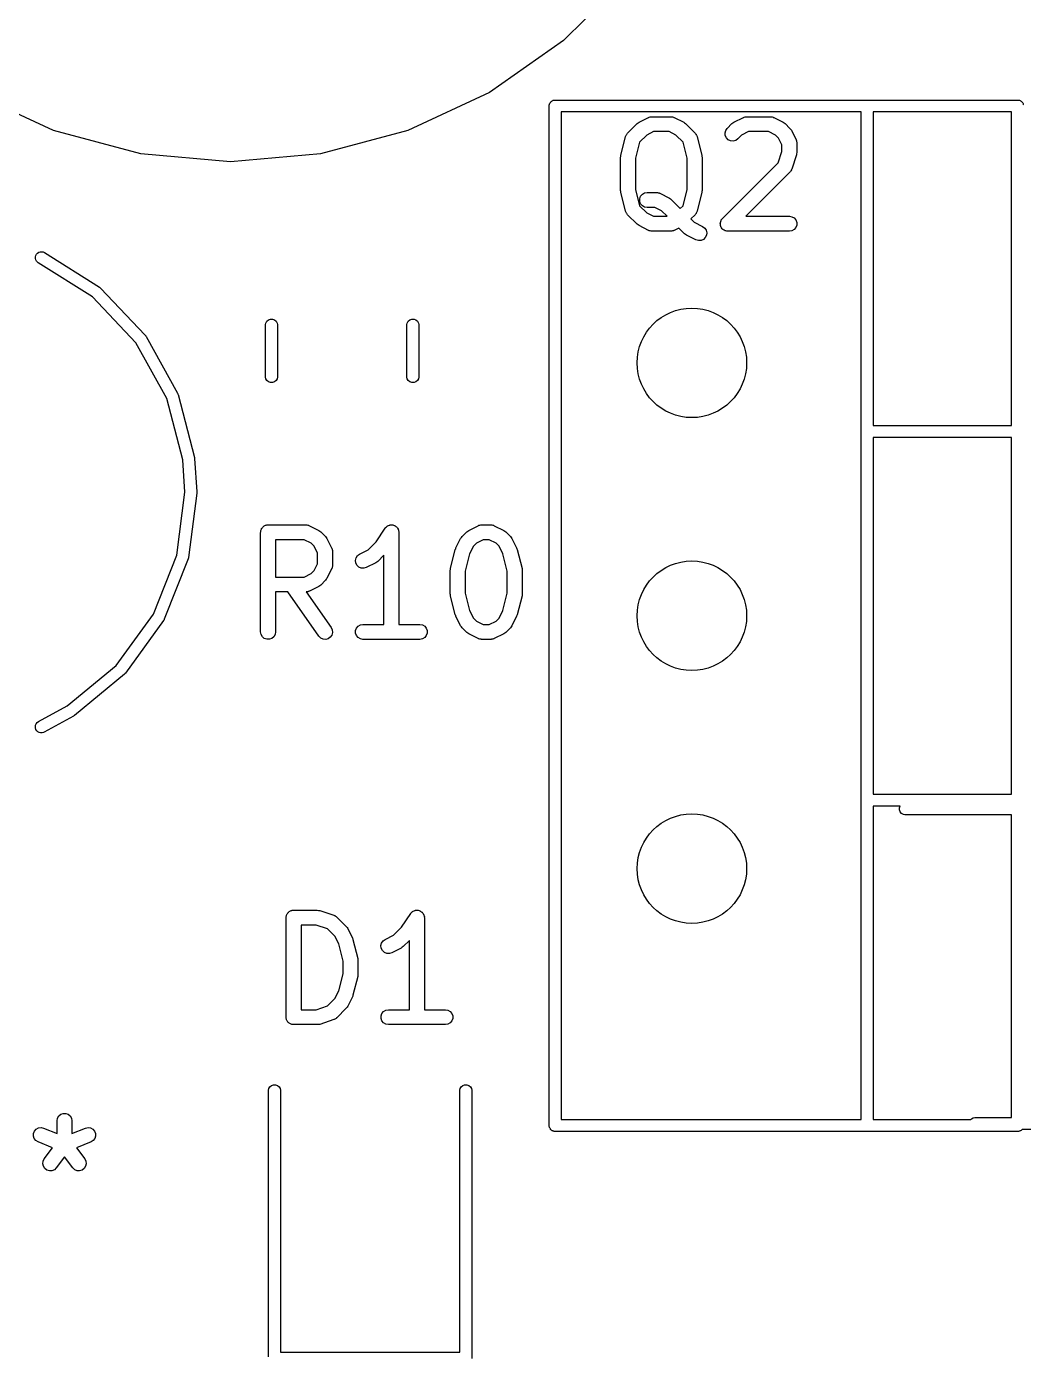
# Model space of a CAD drawing. Extents: x 202.7 to 262.5, y -125.5 to -33.7.
# Drawn here: x 211.55 to 221.56, y -104.05 to -90.71 of the extents above; entities that cross this region are included whole.
import ezdxf

# ---------------------------------------------------------------- set-up
doc = ezdxf.new("R2010")
doc.units = 0
doc.header["$MEASUREMENT"] = 0
doc.layers.add('BLACK', color=7, linetype='CONTINUOUS')

msp = doc.modelspace()

# ---------------------------------------------------------------- linework, layer by layer
at = {"layer": 'BLACK', "linetype": 'CONTINUOUS'}
for p, q in [((217.583, -90.2125), (216.942, -90.8534)), ((216.942, -90.8534), (216.2, -91.3733)), ((211.821, -91.7564), (211, -91.3733)), ((216.2, -91.3733), (215.379, -91.7564)), ((216.801, -91.4944), (216.802, -91.4892)), ((216.802, -91.4892), (216.804, -91.4845)), ((216.804, -91.4845), (216.806, -91.4795)), ((216.806, -91.4795), (216.81, -91.4755)), ((216.81, -91.4755), (216.812, -91.4708)), ((216.812, -91.4708), (216.816, -91.4674)), ((216.816, -91.4674), (216.82, -91.4633)), ((216.82, -91.4633), (216.824, -91.4607)), ((216.824, -91.4607), (216.829, -91.4572)), ((216.829, -91.4572), (216.834, -91.4554)), ((216.834, -91.4554), (216.838, -91.4527)), ((216.838, -91.4527), (216.843, -91.4518)), ((216.843, -91.4518), (216.848, -91.45)), ((216.848, -91.45), (216.854, -91.45)), ((216.854, -91.45), (216.854, -91.45)), ((216.854, -91.45), (221.505, -91.45)), ((221.505, -91.45), (221.511, -91.45)), ((221.505, -91.45), (221.505, -91.45)), ((221.511, -91.45), (221.516, -91.4518)), ((221.516, -91.4518), (221.521, -91.4527)), ((221.521, -91.4527), (221.525, -91.4554)), ((221.525, -91.4554), (221.53, -91.4572)), ((221.53, -91.4572), (221.535, -91.4607)), ((221.535, -91.4607), (221.539, -91.4633)), ((221.539, -91.4633), (221.543, -91.4674)), ((221.543, -91.4674), (221.547, -91.4708)), ((221.547, -91.4708), (221.549, -91.4755)), ((221.549, -91.4755), (221.553, -91.4795)), ((221.553, -91.4795), (221.555, -91.4845)), ((221.555, -91.4845), (221.557, -91.4892)), ((221.557, -91.4892), (221.558, -91.4944)), ((216.799, -91.4994), (216.801, -91.4944)), ((216.799, -91.5047), (216.799, -91.4994)), ((216.799, -91.5048), (216.799, -91.5047)), ((216.799, -101.739), (216.799, -91.5048)), ((216.919, -91.57), (216.919, -101.69)), ((219.93, -91.57), (216.919, -91.57)), ((217.7, -91.6729), (217.795, -91.6253)), ((217.795, -91.6253), (217.799, -91.6241)), ((217.799, -91.6241), (217.803, -91.6219)), ((217.803, -91.6219), (217.812, -91.6204)), ((217.812, -91.6204), (217.82, -91.6179)), ((217.82, -91.6179), (217.824, -91.6181)), ((217.824, -91.6181), (217.829, -91.6174)), ((217.829, -91.6174), (218.019, -91.6174)), ((218.019, -91.6174), (218.023, -91.6181)), ((218.023, -91.6181), (218.028, -91.6179)), ((218.028, -91.6179), (218.036, -91.6204)), ((218.036, -91.6204), (218.045, -91.6219)), ((218.045, -91.6219), (218.048, -91.6241)), ((218.048, -91.6241), (218.053, -91.6253)), ((218.053, -91.6253), (218.148, -91.6729)), ((218.652, -91.6729), (218.747, -91.6253)), ((218.747, -91.6253), (218.752, -91.6241)), ((218.752, -91.6241), (218.755, -91.6219)), ((218.755, -91.6219), (218.764, -91.6204)), ((218.764, -91.6204), (218.772, -91.6179)), ((218.772, -91.6179), (218.777, -91.6181)), ((218.777, -91.6181), (218.781, -91.6174)), ((218.781, -91.6174), (219.019, -91.6174)), ((219.019, -91.6174), (219.023, -91.6181)), ((219.023, -91.6181), (219.028, -91.6179)), ((219.028, -91.6179), (219.036, -91.6204)), ((219.036, -91.6204), (219.045, -91.6219)), ((219.045, -91.6219), (219.048, -91.6241)), ((219.048, -91.6241), (219.053, -91.6253)), ((219.053, -91.6253), (219.148, -91.6729)), ((219.93, -101.69), (219.93, -91.57)), ((220.05, -91.57), (220.05, -94.72)), ((221.44, -91.57), (220.05, -91.57)), ((221.44, -94.72), (221.44, -91.57)), ((221.558, -91.4944), (221.56, -91.4994)), ((212.697, -91.991), (211.821, -91.7564)), ((215.379, -91.7564), (214.503, -91.991)), ((217.585, -91.7822), (217.68, -91.687)), ((217.68, -91.687), (217.69, -91.6801)), ((217.69, -91.6801), (217.7, -91.6729)), ((218.148, -91.6729), (218.157, -91.6801)), ((218.157, -91.6801), (218.167, -91.687)), ((218.167, -91.687), (218.263, -91.7822)), ((218.563, -91.7811), (218.57, -91.7559)), ((218.57, -91.7559), (218.585, -91.7346)), ((218.585, -91.7346), (218.633, -91.687)), ((218.633, -91.687), (218.643, -91.6801)), ((218.643, -91.6801), (218.652, -91.6729)), ((219.148, -91.6729), (219.157, -91.6801)), ((219.157, -91.6801), (219.167, -91.687)), ((219.167, -91.687), (219.215, -91.7346)), ((219.215, -91.7346), (219.222, -91.7444)), ((219.222, -91.7444), (219.229, -91.7541)), ((219.229, -91.7541), (219.277, -91.8493)), ((217.518, -92.0075), (217.565, -91.817)), ((217.565, -91.817), (217.568, -91.8105)), ((217.568, -91.8105), (217.57, -91.8035)), ((217.57, -91.8035), (217.574, -91.7987)), ((217.574, -91.7987), (217.576, -91.7933)), ((217.576, -91.7933), (217.581, -91.7881)), ((217.581, -91.7881), (217.585, -91.7822)), ((217.706, -91.8736), (217.665, -92.0349)), ((217.778, -91.8016), (217.706, -91.8736)), ((217.846, -91.7674), (217.778, -91.8016)), ((218.001, -91.7674), (217.846, -91.7674)), ((218.07, -91.8016), (218.001, -91.7674)), ((218.142, -91.8736), (218.07, -91.8016)), ((218.182, -92.0349), (218.142, -91.8736)), ((218.263, -91.7822), (218.267, -91.7881)), ((218.267, -91.7881), (218.272, -91.7933)), ((218.272, -91.7933), (218.274, -91.7987)), ((218.274, -91.7987), (218.277, -91.8035)), ((218.277, -91.8035), (218.279, -91.8105)), ((218.279, -91.8105), (218.282, -91.817)), ((218.282, -91.817), (218.33, -92.0075)), ((218.566, -91.807), (218.563, -91.7811)), ((218.577, -91.8306), (218.566, -91.807)), ((218.595, -91.8491), (218.577, -91.8306)), ((218.619, -91.8601), (218.595, -91.8491)), ((218.645, -91.8623), (218.619, -91.8601)), ((218.67, -91.8556), (218.645, -91.8623)), ((218.691, -91.8407), (218.67, -91.8556)), ((218.73, -91.8016), (218.691, -91.8407)), ((218.799, -91.7674), (218.73, -91.8016)), ((219.001, -91.7674), (218.799, -91.7674)), ((219.07, -91.8016), (219.001, -91.7674)), ((219.1, -91.832), (219.07, -91.8016)), ((219.135, -91.9006), (219.1, -91.832)), ((219.277, -91.8493), (219.278, -91.8535)), ((219.278, -91.8535), (219.28, -91.8572)), ((219.28, -91.8572), (219.282, -91.8659)), ((219.282, -91.8659), (219.284, -91.8743)), ((219.284, -91.8743), (219.284, -91.8786)), ((219.284, -91.8786), (219.285, -91.8829)), ((219.285, -91.8829), (219.285, -91.9781)), ((213.6, -92.07), (212.697, -91.991)), ((214.503, -91.991), (213.6, -92.07)), ((217.515, -92.0257), (217.517, -92.0167)), ((217.515, -92.359), (217.515, -92.0257)), ((217.517, -92.0167), (217.518, -92.0075)), ((218.33, -92.0075), (218.331, -92.0167)), ((218.331, -92.0167), (218.332, -92.0257)), ((218.332, -92.0257), (218.332, -92.359)), ((219.096, -92.0804), (219.135, -91.9659)), ((219.135, -91.9659), (219.135, -91.9006)), ((219.281, -92.0018), (219.233, -92.1447)), ((219.282, -91.9899), (219.281, -92.0018)), ((219.285, -91.9781), (219.282, -91.9899)), ((217.665, -92.0349), (217.665, -92.3498)), ((218.182, -92.3498), (218.182, -92.0349)), ((218.537, -92.6393), (219.096, -92.0804)), ((219.225, -92.1598), (219.221, -92.1676)), ((219.23, -92.1526), (219.225, -92.1598)), ((219.231, -92.1485), (219.23, -92.1526)), ((219.233, -92.1447), (219.231, -92.1485)), ((219.215, -92.174), (218.772, -92.6174)), ((219.217, -92.1704), (219.215, -92.174)), ((219.221, -92.1676), (219.217, -92.1704)), ((217.517, -92.3681), (217.515, -92.359)), ((217.518, -92.3772), (217.517, -92.3681)), ((217.565, -92.5677), (217.518, -92.3772)), ((217.665, -92.3498), (217.706, -92.5112)), ((217.707, -92.4413), (217.716, -92.4168)), ((217.716, -92.4168), (217.733, -92.3968)), ((217.733, -92.3968), (217.755, -92.3838)), ((217.755, -92.3838), (217.781, -92.3793)), ((217.781, -92.3793), (217.876, -92.3793)), ((217.876, -92.3793), (217.88, -92.38)), ((217.88, -92.38), (217.885, -92.3798)), ((217.885, -92.3798), (217.893, -92.3823)), ((217.893, -92.3823), (217.902, -92.3838)), ((217.902, -92.3838), (217.906, -92.386)), ((217.906, -92.386), (217.91, -92.3872)), ((217.91, -92.3872), (218.005, -92.4348)), ((218.142, -92.5112), (218.182, -92.3498)), ((218.33, -92.3772), (218.282, -92.5677)), ((218.331, -92.3681), (218.33, -92.3772)), ((218.332, -92.359), (218.331, -92.3681)), ((217.706, -92.5112), (217.778, -92.5831)), ((217.707, -92.4673), (217.707, -92.4413)), ((217.716, -92.4918), (217.707, -92.4673)), ((217.733, -92.5117), (217.716, -92.4918)), ((217.755, -92.5248), (217.733, -92.5117)), ((217.781, -92.5293), (217.755, -92.5248)), ((217.858, -92.5293), (217.781, -92.5293)), ((217.927, -92.5635), (217.858, -92.5293)), ((218.005, -92.4348), (218.015, -92.442)), ((218.015, -92.442), (218.024, -92.4489)), ((218.024, -92.4489), (218.114, -92.5387)), ((218.114, -92.5387), (218.142, -92.5112)), ((217.568, -92.5743), (217.565, -92.5677)), ((217.57, -92.5812), (217.568, -92.5743)), ((217.574, -92.5861), (217.57, -92.5812)), ((217.576, -92.5915), (217.574, -92.5861)), ((217.581, -92.5967), (217.576, -92.5915)), ((217.585, -92.6026), (217.581, -92.5967)), ((217.68, -92.6978), (217.585, -92.6026)), ((217.778, -92.5831), (217.846, -92.6174)), ((217.846, -92.6174), (217.981, -92.6174)), ((217.981, -92.6174), (217.927, -92.5635)), ((218.263, -92.6026), (218.22, -92.6448)), ((218.22, -92.6448), (218.254, -92.6784)), ((218.254, -92.6784), (218.338, -92.7205)), ((218.267, -92.5967), (218.263, -92.6026)), ((218.272, -92.5915), (218.267, -92.5967)), ((218.274, -92.5861), (218.272, -92.5915)), ((218.277, -92.5812), (218.274, -92.5861)), ((218.279, -92.5743), (218.277, -92.5812)), ((218.282, -92.5677), (218.279, -92.5743)), ((218.516, -92.6858), (218.517, -92.6827)), ((218.517, -92.6956), (218.516, -92.6858)), ((218.517, -92.6794), (218.52, -92.6701)), ((218.517, -92.6827), (218.517, -92.6794)), ((218.52, -92.6701), (218.523, -92.6607)), ((218.523, -92.6607), (218.524, -92.658)), ((218.524, -92.658), (218.526, -92.6549)), ((218.526, -92.6549), (218.532, -92.6474)), ((218.532, -92.6474), (218.537, -92.6393)), ((218.772, -92.6174), (219.21, -92.6174)), ((219.21, -92.6174), (219.235, -92.6219)), ((219.235, -92.6219), (219.258, -92.6349)), ((219.258, -92.6349), (219.274, -92.6549)), ((219.274, -92.6549), (219.283, -92.6794)), ((219.283, -92.6794), (219.283, -92.7054)), ((217.69, -92.7047), (217.68, -92.6978)), ((217.7, -92.7118), (217.69, -92.7047)), ((217.795, -92.7595), (217.7, -92.7118)), ((217.799, -92.7607), (217.795, -92.7595)), ((217.803, -92.7629), (217.799, -92.7607)), ((217.812, -92.7644), (217.803, -92.7629)), ((217.82, -92.7669), (217.812, -92.7644)), ((217.824, -92.7666), (217.82, -92.7669)), ((217.829, -92.7674), (217.824, -92.7666)), ((218.019, -92.7674), (217.829, -92.7674)), ((218.023, -92.7666), (218.019, -92.7674)), ((218.028, -92.7669), (218.023, -92.7666)), ((218.036, -92.7644), (218.028, -92.7669)), ((218.045, -92.7629), (218.036, -92.7644)), ((218.048, -92.7607), (218.045, -92.7629)), ((218.053, -92.7595), (218.048, -92.7607)), ((218.099, -92.736), (218.053, -92.7595)), ((218.156, -92.793), (218.099, -92.736)), ((218.166, -92.7999), (218.156, -92.793)), ((218.176, -92.8071), (218.166, -92.7999)), ((218.271, -92.8547), (218.176, -92.8071)), ((218.338, -92.7205), (218.359, -92.7361)), ((218.359, -92.7361), (218.374, -92.7578)), ((218.377, -92.809), (218.365, -92.8323)), ((218.374, -92.7578), (218.38, -92.7831)), ((218.38, -92.7831), (218.377, -92.809)), ((218.517, -92.7054), (218.517, -92.6956)), ((218.518, -92.7085), (218.517, -92.7054)), ((218.518, -92.7118), (218.518, -92.7085)), ((218.522, -92.7207), (218.518, -92.7118)), ((218.526, -92.7299), (218.522, -92.7207)), ((218.528, -92.7324), (218.526, -92.7299)), ((218.529, -92.7354), (218.528, -92.7324)), ((218.536, -92.7423), (218.529, -92.7354)), ((218.542, -92.7498), (218.536, -92.7423)), ((218.545, -92.7515), (218.542, -92.7498)), ((218.547, -92.7538), (218.545, -92.7515)), ((218.556, -92.758), (218.547, -92.7538)), ((218.565, -92.7629), (218.556, -92.758)), ((218.568, -92.7634), (218.565, -92.7629)), ((218.571, -92.7648), (218.568, -92.7634)), ((218.581, -92.7657), (218.571, -92.7648)), ((218.59, -92.7674), (218.581, -92.7657)), ((219.21, -92.7674), (218.59, -92.7674)), ((219.235, -92.7629), (219.21, -92.7674)), ((219.258, -92.7498), (219.235, -92.7629)), ((219.274, -92.7299), (219.258, -92.7498)), ((219.283, -92.7054), (219.274, -92.7299)), ((218.296, -92.8621), (218.271, -92.8547)), ((218.322, -92.8606), (218.296, -92.8621)), ((218.346, -92.8502), (218.322, -92.8606)), ((218.365, -92.8323), (218.346, -92.8502)), ((211.639, -93.0263), (211.643, -93.0117)), ((211.639, -93.0413), (211.639, -93.0263)), ((211.643, -93.0559), (211.639, -93.0413)), ((211.643, -93.0117), (211.65, -92.9985)), ((211.65, -93.069), (211.643, -93.0559)), ((211.65, -92.9985), (211.66, -92.9875)), ((211.661, -93.08), (211.65, -93.069)), ((211.66, -92.9875), (211.673, -92.9794)), ((211.667, -93.0844), (211.661, -93.08)), ((212.212, -93.4276), (211.667, -93.0844)), ((211.673, -92.9794), (211.687, -92.9747)), ((211.687, -92.9747), (211.702, -92.9737)), ((211.702, -92.9737), (211.717, -92.9765)), ((211.717, -92.9765), (211.731, -92.9828)), ((211.731, -92.9828), (212.282, -93.3301)), ((212.282, -93.3301), (212.288, -93.3345)), ((212.288, -93.3345), (212.291, -93.3373)), ((212.291, -93.3373), (212.294, -93.3397)), ((212.294, -93.3397), (212.742, -93.8132)), ((212.649, -93.8901), (212.212, -93.4276)), ((213.95, -93.7062), (213.953, -93.6906)), ((213.95, -94.2338), (213.95, -93.7062)), ((213.953, -93.6906), (213.963, -93.6723)), ((213.963, -93.6723), (213.98, -93.6587)), ((213.98, -93.6587), (213.999, -93.6514)), ((213.999, -93.6514), (214.021, -93.6514)), ((214.021, -93.6514), (214.04, -93.6587)), ((214.04, -93.6587), (214.057, -93.6723)), ((214.057, -93.6723), (214.067, -93.6906)), ((214.067, -93.6906), (214.07, -93.7062)), ((214.07, -93.7062), (214.07, -94.2338)), ((215.37, -93.7062), (215.373, -93.6906)), ((215.37, -94.2338), (215.37, -93.7062)), ((215.373, -93.6906), (215.383, -93.6723)), ((215.383, -93.6723), (215.4, -93.6587)), ((215.4, -93.6587), (215.419, -93.6514)), ((215.419, -93.6514), (215.441, -93.6514)), ((215.441, -93.6514), (215.46, -93.6587)), ((215.46, -93.6587), (215.477, -93.6723)), ((215.477, -93.6723), (215.487, -93.6906)), ((215.487, -93.6906), (215.49, -93.7062)), ((215.49, -93.7062), (215.49, -94.2338)), ((212.958, -94.4469), (212.649, -93.8901)), ((212.742, -93.8132), (212.742, -93.8132)), ((212.742, -93.8132), (212.742, -93.8132)), ((212.742, -93.8132), (212.747, -93.819)), ((212.747, -93.819), (212.748, -93.8223)), ((212.748, -93.8223), (212.751, -93.8253)), ((212.751, -93.8253), (213.067, -94.3954)), ((213.953, -94.2494), (213.95, -94.2338)), ((213.963, -94.2677), (213.953, -94.2494)), ((213.98, -94.2813), (213.963, -94.2677)), ((213.999, -94.2886), (213.98, -94.2813)), ((214.021, -94.2886), (213.999, -94.2886)), ((214.04, -94.2813), (214.021, -94.2886)), ((214.057, -94.2677), (214.04, -94.2813)), ((214.067, -94.2494), (214.057, -94.2677)), ((214.07, -94.2338), (214.067, -94.2494)), ((215.373, -94.2494), (215.37, -94.2338)), ((215.383, -94.2677), (215.373, -94.2494)), ((215.4, -94.2813), (215.383, -94.2677)), ((215.419, -94.2886), (215.4, -94.2813)), ((215.441, -94.2886), (215.419, -94.2886)), ((215.46, -94.2813), (215.441, -94.2886)), ((215.477, -94.2677), (215.46, -94.2813)), ((215.487, -94.2494), (215.477, -94.2677)), ((215.49, -94.2338), (215.487, -94.2494)), ((213.067, -94.3954), (213.07, -94.4022)), ((213.07, -94.4022), (213.071, -94.4058)), ((213.071, -94.4058), (213.072, -94.4093)), ((213.072, -94.4093), (213.236, -95.04)), ((213.119, -95.0647), (212.958, -94.4469)), ((220.05, -94.72), (221.44, -94.72)), ((220.05, -94.84), (220.05, -98.421)), ((221.44, -94.84), (220.05, -94.84)), ((221.44, -98.421), (221.44, -94.84)), ((213.14, -95.3882), (213.119, -95.0647)), ((213.236, -95.04), (213.238, -95.0474)), ((213.238, -95.0474), (213.238, -95.0493)), ((213.238, -95.0493), (213.238, -95.0513)), ((213.238, -95.0513), (213.26, -95.3861)), ((213.06, -96.0216), (213.14, -95.3882)), ((213.26, -95.3975), (213.178, -96.0441)), ((213.26, -95.3861), (213.26, -95.3937)), ((213.26, -95.3937), (213.26, -95.3956)), ((213.26, -95.3956), (213.26, -95.3975)), ((213.905, -95.7667), (213.909, -95.761)), ((213.909, -95.761), (213.911, -95.7549)), ((213.911, -95.7549), (213.915, -95.7499)), ((213.915, -95.7499), (213.918, -95.7442)), ((213.918, -95.7442), (213.923, -95.74)), ((213.923, -95.74), (213.928, -95.7349)), ((213.928, -95.7349), (213.933, -95.7316)), ((213.933, -95.7316), (213.938, -95.7274)), ((213.938, -95.7274), (213.944, -95.7252)), ((213.944, -95.7252), (213.95, -95.7219)), ((213.95, -95.7219), (213.957, -95.7208)), ((213.957, -95.7208), (213.963, -95.7185)), ((213.963, -95.7185), (213.969, -95.7185)), ((213.969, -95.7185), (213.976, -95.7174)), ((213.976, -95.7174), (214.357, -95.7174)), ((214.357, -95.7174), (214.361, -95.7181)), ((214.361, -95.7181), (214.365, -95.7179)), ((214.365, -95.7179), (214.374, -95.7204)), ((214.374, -95.7204), (214.382, -95.7219)), ((214.382, -95.7219), (214.386, -95.7241)), ((214.386, -95.7241), (214.39, -95.7253)), ((214.39, -95.7253), (214.485, -95.7729)), ((215.06, -95.8875), (215.151, -95.7508)), ((215.151, -95.7508), (215.154, -95.7478)), ((215.154, -95.7478), (215.156, -95.7442)), ((215.156, -95.7442), (215.163, -95.7384)), ((215.163, -95.7384), (215.169, -95.7319)), ((215.169, -95.7319), (215.173, -95.7301)), ((215.173, -95.7301), (215.176, -95.7274)), ((215.176, -95.7274), (215.185, -95.7244)), ((215.185, -95.7244), (215.193, -95.7204)), ((215.193, -95.7204), (215.197, -95.7199)), ((215.197, -95.7199), (215.201, -95.7185)), ((215.201, -95.7185), (215.21, -95.7185)), ((215.21, -95.7185), (215.219, -95.7175)), ((215.219, -95.7175), (215.223, -95.7185)), ((215.223, -95.7185), (215.227, -95.7185)), ((215.227, -95.7185), (215.235, -95.7216)), ((215.235, -95.7216), (215.244, -95.7237)), ((215.244, -95.7237), (215.247, -95.726)), ((215.247, -95.726), (215.251, -95.7274)), ((215.251, -95.7274), (215.258, -95.7332)), ((215.258, -95.7332), (215.266, -95.7381)), ((215.266, -95.7381), (215.268, -95.7415)), ((215.268, -95.7415), (215.271, -95.7442)), ((215.271, -95.7442), (215.276, -95.7519)), ((215.276, -95.7519), (215.281, -95.7591)), ((215.281, -95.7591), (215.282, -95.7631)), ((215.99, -95.7729), (216.085, -95.7253)), ((216.085, -95.7253), (216.089, -95.7241)), ((216.089, -95.7241), (216.093, -95.7219)), ((216.093, -95.7219), (216.102, -95.7204)), ((216.102, -95.7204), (216.11, -95.7179)), ((216.11, -95.7179), (216.114, -95.7181)), ((216.114, -95.7181), (216.119, -95.7174)), ((216.119, -95.7174), (216.214, -95.7174)), ((216.214, -95.7174), (216.218, -95.7181)), ((216.218, -95.7181), (216.222, -95.7179)), ((216.222, -95.7179), (216.231, -95.7204)), ((216.231, -95.7204), (216.239, -95.7219)), ((216.239, -95.7219), (216.243, -95.7241)), ((216.243, -95.7241), (216.247, -95.7253)), ((216.247, -95.7253), (216.343, -95.7729)), ((213.901, -95.7924), (213.902, -95.7859)), ((213.901, -96.7924), (213.901, -95.7924)), ((213.902, -95.7794), (213.904, -95.7732)), ((213.902, -95.7859), (213.902, -95.7794)), ((213.904, -95.7732), (213.905, -95.7667)), ((214.051, -95.8674), (214.051, -96.2412)), ((214.339, -95.8674), (214.051, -95.8674)), ((214.407, -95.9016), (214.339, -95.8674)), ((214.485, -95.7729), (214.495, -95.7801)), ((214.495, -95.7801), (214.505, -95.787)), ((214.505, -95.787), (214.553, -95.8346)), ((214.553, -95.8346), (214.559, -95.8444)), ((214.559, -95.8444), (214.567, -95.8541)), ((214.567, -95.8541), (214.614, -95.9493)), ((214.979, -95.9688), (215.06, -95.8875)), ((215.282, -95.7631), (215.284, -95.7667)), ((215.284, -95.7667), (215.286, -95.7755)), ((215.286, -95.7755), (215.288, -95.7841)), ((215.288, -95.7841), (215.288, -95.7883)), ((215.288, -95.7883), (215.289, -95.7924)), ((215.289, -95.7924), (215.289, -96.7174)), ((215.861, -95.9493), (215.909, -95.8541)), ((215.909, -95.8541), (215.916, -95.8444)), ((215.916, -95.8444), (215.923, -95.8346)), ((215.923, -95.8346), (215.97, -95.787)), ((215.97, -95.787), (215.98, -95.7801)), ((215.98, -95.7801), (215.99, -95.7729)), ((216.136, -95.8674), (216.068, -95.9016)), ((216.196, -95.8674), (216.136, -95.8674)), ((216.265, -95.9016), (216.196, -95.8674)), ((216.343, -95.7729), (216.352, -95.7801)), ((216.352, -95.7801), (216.362, -95.787)), ((216.362, -95.787), (216.41, -95.8346)), ((216.41, -95.8346), (216.417, -95.8444)), ((216.417, -95.8444), (216.424, -95.8541)), ((216.424, -95.8541), (216.471, -95.9493)), ((212.825, -96.6134), (213.06, -96.0216)), ((214.438, -95.932), (214.407, -95.9016)), ((214.472, -96.0006), (214.438, -95.932)), ((214.472, -96.108), (214.472, -96.0006)), ((214.614, -95.9493), (214.615, -95.9535)), ((214.615, -95.9535), (214.618, -95.9572)), ((214.618, -95.9572), (214.619, -95.9659)), ((214.619, -95.9659), (214.622, -95.9743)), ((214.622, -95.9743), (214.621, -95.9786)), ((214.621, -95.9786), (214.622, -95.9829)), ((214.622, -95.9829), (214.622, -96.1257)), ((214.859, -96.0483), (214.874, -96.0265)), ((214.874, -96.0265), (214.895, -96.011)), ((214.895, -96.011), (214.979, -95.9688)), ((215.139, -96.0211), (215.076, -96.0835)), ((215.139, -96.7174), (215.139, -96.0211)), ((215.808, -96.1551), (215.855, -95.9647)), ((215.855, -95.9647), (215.859, -95.9572)), ((215.859, -95.9572), (215.861, -95.9493)), ((215.999, -96.009), (215.955, -96.1826)), ((216.037, -95.932), (215.999, -96.009)), ((216.068, -95.9016), (216.037, -95.932)), ((216.295, -95.932), (216.265, -95.9016)), ((216.334, -96.009), (216.295, -95.932)), ((216.377, -96.1826), (216.334, -96.009)), ((216.471, -95.9493), (216.474, -95.9572)), ((216.474, -95.9572), (216.477, -95.9647)), ((216.477, -95.9647), (216.525, -96.1551)), ((213.174, -96.0587), (212.934, -96.6646)), ((213.175, -96.055), (213.174, -96.0587)), ((213.176, -96.0515), (213.175, -96.055)), ((213.178, -96.0441), (213.176, -96.0515)), ((214.438, -96.1765), (214.472, -96.108)), ((214.614, -96.1593), (214.567, -96.2545)), ((214.615, -96.1551), (214.614, -96.1593)), ((214.618, -96.1514), (214.615, -96.1551)), ((214.619, -96.1427), (214.618, -96.1514)), ((214.622, -96.1343), (214.619, -96.1427)), ((214.622, -96.1257), (214.621, -96.13)), ((214.621, -96.13), (214.622, -96.1343)), ((214.853, -96.0736), (214.859, -96.0483)), ((214.856, -96.0995), (214.853, -96.0736)), ((214.868, -96.1228), (214.856, -96.0995)), ((214.887, -96.1407), (214.868, -96.1228)), ((214.911, -96.151), (214.887, -96.1407)), ((214.937, -96.1526), (214.911, -96.151)), ((214.962, -96.1452), (214.937, -96.1526)), ((215.057, -96.0976), (214.962, -96.1452)), ((215.067, -96.0904), (215.057, -96.0976)), ((215.076, -96.0835), (215.067, -96.0904)), ((215.807, -96.1643), (215.808, -96.1551)), ((216.525, -96.1551), (216.525, -96.1643)), ((214.051, -96.2412), (214.339, -96.2412)), ((214.339, -96.2412), (214.407, -96.2069)), ((214.407, -96.2069), (214.438, -96.1765)), ((214.553, -96.274), (214.505, -96.3216)), ((214.559, -96.2642), (214.553, -96.274)), ((214.567, -96.2545), (214.559, -96.2642)), ((215.805, -96.1733), (215.807, -96.1643)), ((215.805, -96.4114), (215.805, -96.1733)), ((215.955, -96.1826), (215.955, -96.4022)), ((216.377, -96.4022), (216.377, -96.1826)), ((216.525, -96.1643), (216.527, -96.1733)), ((216.527, -96.1733), (216.527, -96.4114)), ((214.175, -96.3912), (214.051, -96.3912)), ((214.051, -96.3912), (214.051, -96.7924)), ((214.486, -96.8354), (214.175, -96.3912)), ((214.361, -96.3904), (214.358, -96.391)), ((214.358, -96.391), (214.609, -96.7494)), ((214.365, -96.3907), (214.361, -96.3904)), ((214.374, -96.3882), (214.365, -96.3907)), ((214.382, -96.3867), (214.374, -96.3882)), ((214.386, -96.3845), (214.382, -96.3867)), ((214.39, -96.3833), (214.386, -96.3845)), ((214.485, -96.3357), (214.39, -96.3833)), ((214.495, -96.3285), (214.485, -96.3357)), ((214.505, -96.3216), (214.495, -96.3285)), ((215.807, -96.4205), (215.805, -96.4114)), ((215.808, -96.4296), (215.807, -96.4205)), ((215.955, -96.4022), (215.999, -96.5757)), ((216.334, -96.5757), (216.377, -96.4022)), ((216.527, -96.4114), (216.525, -96.4205)), ((216.525, -96.4205), (216.525, -96.4296)), ((215.855, -96.6201), (215.808, -96.4296)), ((216.525, -96.4296), (216.477, -96.6201)), ((212.451, -97.1284), (212.825, -96.6134)), ((212.927, -96.6778), (212.544, -97.2051)), ((212.929, -96.6745), (212.927, -96.6778)), ((212.931, -96.6715), (212.929, -96.6745)), ((212.934, -96.6646), (212.931, -96.6715)), ((215.859, -96.6276), (215.855, -96.6201)), ((215.861, -96.6354), (215.859, -96.6276)), ((215.909, -96.7307), (215.861, -96.6354)), ((215.999, -96.5757), (216.037, -96.6527)), ((216.037, -96.6527), (216.068, -96.6831)), ((216.068, -96.6831), (216.136, -96.7174)), ((216.196, -96.7174), (216.265, -96.6831)), ((216.265, -96.6831), (216.295, -96.6527)), ((216.295, -96.6527), (216.334, -96.5757)), ((216.471, -96.6354), (216.424, -96.7307)), ((216.474, -96.6276), (216.471, -96.6354)), ((216.477, -96.6201), (216.474, -96.6276)), ((213.905, -96.818), (213.901, -96.7924)), ((213.918, -96.8406), (213.905, -96.818)), ((214.046, -96.818), (214.033, -96.8406)), ((214.051, -96.7924), (214.046, -96.818)), ((214.615, -96.8241), (214.6, -96.8454)), ((214.609, -96.7494), (214.62, -96.773)), ((214.622, -96.7989), (214.615, -96.8241)), ((214.62, -96.773), (214.622, -96.7989)), ((214.854, -96.7794), (214.863, -96.7549)), ((214.854, -96.8054), (214.854, -96.7794)), ((214.863, -96.8299), (214.854, -96.8054)), ((214.863, -96.7549), (214.88, -96.7349)), ((214.88, -96.7349), (214.902, -96.7219)), ((214.902, -96.7219), (214.928, -96.7174)), ((214.928, -96.7174), (215.139, -96.7174)), ((215.289, -96.7174), (215.5, -96.7174)), ((215.5, -96.7174), (215.525, -96.7219)), ((215.525, -96.7219), (215.548, -96.7349)), ((215.548, -96.7349), (215.564, -96.7549)), ((215.564, -96.7549), (215.573, -96.7794)), ((215.573, -96.8054), (215.564, -96.8299)), ((215.573, -96.7794), (215.573, -96.8054)), ((215.916, -96.7403), (215.909, -96.7307)), ((215.923, -96.7502), (215.916, -96.7403)), ((215.97, -96.7978), (215.923, -96.7502)), ((215.98, -96.8047), (215.97, -96.7978)), ((215.99, -96.8118), (215.98, -96.8047)), ((216.085, -96.8595), (215.99, -96.8118)), ((216.136, -96.7174), (216.196, -96.7174)), ((216.343, -96.8118), (216.247, -96.8595)), ((216.352, -96.8047), (216.343, -96.8118)), ((216.362, -96.7978), (216.352, -96.8047)), ((216.41, -96.7502), (216.362, -96.7978)), ((216.417, -96.7403), (216.41, -96.7502)), ((216.424, -96.7307), (216.417, -96.7403)), ((213.938, -96.8573), (213.918, -96.8406)), ((213.963, -96.8662), (213.938, -96.8573)), ((213.989, -96.8662), (213.963, -96.8662)), ((214.013, -96.8573), (213.989, -96.8662)), ((214.033, -96.8406), (214.013, -96.8573)), ((214.504, -96.8538), (214.486, -96.8354)), ((214.528, -96.8648), (214.504, -96.8538)), ((214.554, -96.8671), (214.528, -96.8648)), ((214.579, -96.8604), (214.554, -96.8671)), ((214.6, -96.8454), (214.579, -96.8604)), ((214.88, -96.8498), (214.863, -96.8299)), ((214.902, -96.8629), (214.88, -96.8498)), ((214.928, -96.8674), (214.902, -96.8629)), ((215.5, -96.8674), (214.928, -96.8674)), ((215.525, -96.8629), (215.5, -96.8674)), ((215.548, -96.8498), (215.525, -96.8629)), ((215.564, -96.8299), (215.548, -96.8498)), ((216.089, -96.8607), (216.085, -96.8595)), ((216.093, -96.8629), (216.089, -96.8607)), ((216.102, -96.8644), (216.093, -96.8629)), ((216.11, -96.8669), (216.102, -96.8644)), ((216.114, -96.8666), (216.11, -96.8669)), ((216.119, -96.8674), (216.114, -96.8666)), ((216.214, -96.8674), (216.119, -96.8674)), ((216.218, -96.8666), (216.214, -96.8674)), ((216.222, -96.8669), (216.218, -96.8666)), ((216.231, -96.8644), (216.222, -96.8669)), ((216.239, -96.8629), (216.231, -96.8644)), ((216.243, -96.8607), (216.239, -96.8629)), ((216.247, -96.8595), (216.243, -96.8607)), ((211.959, -97.5354), (212.451, -97.1284)), ((212.534, -97.2161), (212.031, -97.6315)), ((212.536, -97.2133), (212.534, -97.2161)), ((212.539, -97.2109), (212.536, -97.2133)), ((212.544, -97.2051), (212.539, -97.2109)), ((211.67, -97.6938), (211.959, -97.5354)), ((211.639, -97.7425), (211.642, -97.7278)), ((211.64, -97.7575), (211.639, -97.7425)), ((211.644, -97.7719), (211.64, -97.7575)), ((211.642, -97.7278), (211.648, -97.7142)), ((211.648, -97.7142), (211.658, -97.7026)), ((211.658, -97.7026), (211.67, -97.6938)), ((212.022, -97.6379), (211.728, -97.799)), ((212.024, -97.6367), (212.022, -97.6379)), ((212.025, -97.6359), (212.024, -97.6367)), ((212.031, -97.6315), (212.025, -97.6359)), ((211.653, -97.7846), (211.644, -97.7719)), ((211.663, -97.7949), (211.653, -97.7846)), ((211.677, -97.8021), (211.663, -97.7949)), ((211.691, -97.8059), (211.677, -97.8021)), ((211.706, -97.8059), (211.691, -97.8059)), ((211.721, -97.8022), (211.706, -97.8059)), ((211.728, -97.799), (211.721, -97.8022)), ((220.05, -98.421), (221.44, -98.421)), ((220.05, -98.541), (220.05, -101.69)), ((220.322, -98.541), (220.05, -98.541)), ((220.315, -98.5594), (220.322, -98.541)), ((220.315, -98.5806), (220.315, -98.5594)), ((220.322, -98.6005), (220.315, -98.5806)), ((220.336, -98.6167), (220.322, -98.6005)), ((220.354, -98.6273), (220.336, -98.6167)), ((220.37, -98.63), (220.354, -98.6273)), ((221.44, -98.63), (220.37, -98.63)), ((221.44, -101.67), (221.44, -98.63)), ((214.165, -99.631), (214.167, -99.6249)), ((214.167, -99.6249), (214.171, -99.6199)), ((214.171, -99.6199), (214.174, -99.6142)), ((214.174, -99.6142), (214.179, -99.61)), ((214.179, -99.61), (214.184, -99.6049)), ((214.184, -99.6049), (214.189, -99.6016)), ((214.189, -99.6016), (214.194, -99.5974)), ((214.194, -99.5974), (214.201, -99.5952)), ((214.201, -99.5952), (214.206, -99.5919)), ((214.206, -99.5919), (214.213, -99.5908)), ((214.213, -99.5908), (214.219, -99.5885)), ((214.219, -99.5885), (214.225, -99.5885)), ((214.225, -99.5885), (214.232, -99.5874)), ((214.232, -99.5874), (214.47, -99.5874)), ((214.47, -99.5874), (214.482, -99.5895)), ((214.482, -99.5895), (214.494, -99.5912)), ((214.494, -99.5912), (214.637, -99.6388)), ((215.316, -99.7575), (215.408, -99.6208)), ((215.408, -99.6208), (215.41, -99.6178)), ((215.41, -99.6178), (215.413, -99.6142)), ((215.413, -99.6142), (215.419, -99.6084)), ((215.419, -99.6084), (215.426, -99.6019)), ((215.426, -99.6019), (215.429, -99.6001)), ((215.429, -99.6001), (215.432, -99.5974)), ((215.432, -99.5974), (215.441, -99.5944)), ((215.441, -99.5944), (215.449, -99.5904)), ((215.449, -99.5904), (215.453, -99.5899)), ((215.453, -99.5899), (215.457, -99.5885)), ((215.457, -99.5885), (215.466, -99.5885)), ((215.466, -99.5885), (215.475, -99.5875)), ((215.475, -99.5875), (215.479, -99.5885)), ((215.479, -99.5885), (215.483, -99.5885)), ((215.483, -99.5885), (215.491, -99.5916)), ((215.491, -99.5916), (215.5, -99.5937)), ((215.5, -99.5937), (215.504, -99.596)), ((215.504, -99.596), (215.507, -99.5974)), ((215.507, -99.5974), (215.514, -99.6032)), ((215.514, -99.6032), (215.522, -99.6081)), ((215.522, -99.6081), (215.524, -99.6115)), ((215.524, -99.6115), (215.527, -99.6142)), ((215.527, -99.6142), (215.532, -99.6219)), ((215.532, -99.6219), (215.537, -99.6291)), ((215.537, -99.6291), (215.538, -99.6331)), ((214.157, -99.6624), (214.158, -99.6559)), ((214.157, -100.662), (214.157, -99.6624)), ((214.158, -99.6494), (214.16, -99.6432)), ((214.158, -99.6559), (214.158, -99.6494)), ((214.16, -99.6432), (214.161, -99.6367)), ((214.161, -99.6367), (214.165, -99.631)), ((214.307, -99.7374), (214.307, -100.587)), ((214.458, -99.7374), (214.307, -99.7374)), ((214.572, -99.7756), (214.458, -99.7374)), ((214.637, -99.6388), (214.64, -99.6409)), ((214.64, -99.6409), (214.645, -99.642)), ((214.645, -99.642), (214.652, -99.6471)), ((214.652, -99.6471), (214.659, -99.6513)), ((214.659, -99.6513), (214.662, -99.6545)), ((214.662, -99.6545), (214.666, -99.657)), ((214.666, -99.657), (214.761, -99.7522)), ((214.761, -99.7522), (214.768, -99.7621)), ((214.768, -99.7621), (214.775, -99.7717)), ((215.235, -99.8388), (215.316, -99.7575)), ((215.538, -99.6331), (215.54, -99.6367)), ((215.54, -99.6367), (215.542, -99.6455)), ((215.542, -99.6455), (215.545, -99.6541)), ((215.545, -99.6541), (215.544, -99.6583)), ((215.544, -99.6583), (215.545, -99.6624)), ((215.545, -99.6624), (215.545, -100.587)), ((214.646, -99.8497), (214.572, -99.7756)), ((214.685, -99.9267), (214.646, -99.8497)), ((214.775, -99.7717), (214.823, -99.8669)), ((214.823, -99.8669), (214.825, -99.8748)), ((214.825, -99.8748), (214.828, -99.8823)), ((214.828, -99.8823), (214.876, -100.073)), ((215.13, -99.8965), (215.151, -99.881)), ((215.151, -99.881), (215.235, -99.8388)), ((215.395, -99.8911), (215.333, -99.9535)), ((215.395, -100.587), (215.395, -99.8911)), ((214.728, -100.1), (214.685, -99.9267)), ((215.109, -99.9436), (215.115, -99.9183)), ((215.112, -99.9695), (215.109, -99.9436)), ((215.124, -99.9928), (215.112, -99.9695)), ((215.115, -99.9183), (215.13, -99.8965)), ((215.143, -100.011), (215.124, -99.9928)), ((215.167, -100.021), (215.143, -100.011)), ((215.193, -100.023), (215.167, -100.021)), ((215.218, -100.015), (215.193, -100.023)), ((215.313, -99.9676), (215.218, -100.015)), ((215.323, -99.9604), (215.313, -99.9676)), ((215.333, -99.9535), (215.323, -99.9604)), ((214.728, -100.225), (214.728, -100.1)), ((214.876, -100.073), (214.877, -100.082)), ((214.877, -100.082), (214.878, -100.091)), ((214.878, -100.091), (214.878, -100.234)), ((214.685, -100.398), (214.728, -100.225)), ((214.876, -100.252), (214.828, -100.442)), ((214.877, -100.243), (214.876, -100.252)), ((214.878, -100.234), (214.877, -100.243)), ((214.646, -100.475), (214.685, -100.398)), ((214.458, -100.587), (214.572, -100.549)), ((214.572, -100.549), (214.646, -100.475)), ((214.768, -100.563), (214.761, -100.573)), ((214.775, -100.553), (214.768, -100.563)), ((214.823, -100.458), (214.775, -100.553)), ((214.825, -100.45), (214.823, -100.458)), ((214.828, -100.442), (214.825, -100.45)), ((214.158, -100.669), (214.157, -100.662)), ((214.158, -100.675), (214.158, -100.669)), ((214.16, -100.682), (214.158, -100.675)), ((214.161, -100.688), (214.16, -100.682)), ((214.165, -100.694), (214.161, -100.688)), ((214.167, -100.7), (214.165, -100.694)), ((214.307, -100.587), (214.458, -100.587)), ((214.637, -100.686), (214.494, -100.734)), ((214.64, -100.684), (214.637, -100.686)), ((214.645, -100.683), (214.64, -100.684)), ((214.652, -100.678), (214.645, -100.683)), ((214.659, -100.674), (214.652, -100.678)), ((214.662, -100.67), (214.659, -100.674)), ((214.666, -100.668), (214.662, -100.67)), ((214.761, -100.573), (214.666, -100.668)), ((215.11, -100.649), (215.119, -100.625)), ((215.11, -100.675), (215.11, -100.649)), ((215.119, -100.7), (215.11, -100.675)), ((215.119, -100.625), (215.136, -100.605)), ((215.136, -100.605), (215.159, -100.592)), ((215.159, -100.592), (215.184, -100.587)), ((215.184, -100.587), (215.395, -100.587)), ((215.545, -100.587), (215.756, -100.587)), ((215.756, -100.587), (215.781, -100.592)), ((215.781, -100.592), (215.804, -100.605)), ((215.804, -100.605), (215.821, -100.625)), ((215.821, -100.625), (215.83, -100.649)), ((215.83, -100.675), (215.821, -100.7)), ((215.83, -100.649), (215.83, -100.675)), ((214.171, -100.705), (214.167, -100.7)), ((214.174, -100.711), (214.171, -100.705)), ((214.179, -100.715), (214.174, -100.711)), ((214.184, -100.72), (214.179, -100.715)), ((214.189, -100.723), (214.184, -100.72)), ((214.194, -100.727), (214.189, -100.723)), ((214.201, -100.73), (214.194, -100.727)), ((214.206, -100.733), (214.201, -100.73)), ((214.213, -100.734), (214.206, -100.733)), ((214.219, -100.736), (214.213, -100.734)), ((214.225, -100.736), (214.219, -100.736)), ((214.232, -100.737), (214.225, -100.736)), ((214.47, -100.737), (214.232, -100.737)), ((214.482, -100.735), (214.47, -100.737)), ((214.494, -100.734), (214.482, -100.735)), ((215.136, -100.72), (215.119, -100.7)), ((215.159, -100.733), (215.136, -100.72)), ((215.184, -100.737), (215.159, -100.733)), ((215.756, -100.737), (215.184, -100.737)), ((215.781, -100.733), (215.756, -100.737)), ((215.804, -100.72), (215.781, -100.733)), ((215.821, -100.7), (215.804, -100.72)), ((213.983, -101.379), (213.993, -101.361)), ((213.993, -101.361), (214.01, -101.347)), ((214.01, -101.347), (214.029, -101.34)), ((214.029, -101.34), (214.051, -101.34)), ((214.051, -101.34), (214.07, -101.347)), ((214.07, -101.347), (214.087, -101.361)), ((214.087, -101.361), (214.097, -101.379)), ((215.903, -101.379), (215.913, -101.361)), ((215.913, -101.361), (215.93, -101.347)), ((215.93, -101.347), (215.949, -101.34)), ((215.949, -101.34), (215.971, -101.34)), ((215.971, -101.34), (215.99, -101.347)), ((215.99, -101.347), (216.007, -101.361)), ((216.007, -101.361), (216.017, -101.379)), ((213.98, -101.395), (213.983, -101.379)), ((213.98, -104.074), (213.98, -101.395)), ((214.097, -101.379), (214.1, -101.395)), ((214.1, -101.395), (214.1, -104.025)), ((215.9, -101.395), (215.903, -101.379)), ((215.9, -104.025), (215.9, -101.395)), ((216.017, -101.379), (216.02, -101.395)), ((216.02, -101.395), (216.02, -104.09)), ((211.894, -101.637), (211.919, -101.629)), ((211.919, -101.629), (211.945, -101.629)), ((211.945, -101.629), (211.969, -101.637)), ((211.857, -101.702), (211.861, -101.677)), ((211.857, -101.83), (211.857, -101.702)), ((211.861, -101.677), (211.874, -101.654)), ((211.874, -101.654), (211.894, -101.637)), ((211.969, -101.637), (211.989, -101.654)), ((211.989, -101.654), (212.002, -101.677)), ((212.002, -101.677), (212.007, -101.702)), ((212.007, -101.702), (212.007, -101.83)), ((216.799, -101.761), (216.799, -101.739)), ((216.801, -101.766), (216.799, -101.761)), ((216.919, -101.69), (219.93, -101.69)), ((220.05, -101.69), (221.03, -101.69)), ((221.03, -101.69), (221.036, -101.683)), ((221.036, -101.683), (221.054, -101.673)), ((221.054, -101.673), (221.07, -101.67)), ((221.07, -101.67), (221.44, -101.67)), ((211.62, -101.83), (211.63, -101.806)), ((211.62, -101.856), (211.62, -101.83)), ((211.628, -101.881), (211.62, -101.856)), ((211.644, -101.901), (211.628, -101.881)), ((211.63, -101.806), (211.647, -101.786)), ((211.647, -101.786), (211.67, -101.774)), ((211.67, -101.774), (211.696, -101.77)), ((211.696, -101.77), (211.722, -101.776)), ((211.722, -101.776), (211.857, -101.83)), ((212.007, -101.83), (212.142, -101.776)), ((212.142, -101.776), (212.168, -101.77)), ((212.168, -101.77), (212.193, -101.774)), ((212.193, -101.774), (212.216, -101.786)), ((212.216, -101.786), (212.234, -101.806)), ((212.236, -101.881), (212.22, -101.901)), ((212.234, -101.806), (212.243, -101.83)), ((212.244, -101.856), (212.236, -101.881)), ((212.243, -101.83), (212.244, -101.856)), ((216.802, -101.771), (216.801, -101.766)), ((216.804, -101.775), (216.802, -101.771)), ((216.806, -101.78), (216.804, -101.775)), ((216.81, -101.785), (216.806, -101.78)), ((216.812, -101.789), (216.81, -101.785)), ((216.816, -101.793), (216.812, -101.789)), ((216.82, -101.797), (216.816, -101.793)), ((216.824, -101.799), (216.82, -101.797)), ((216.829, -101.803), (216.824, -101.799)), ((216.834, -101.805), (216.829, -101.803)), ((216.838, -101.807), (216.834, -101.805)), ((216.843, -101.808), (216.838, -101.807)), ((216.848, -101.81), (216.843, -101.808)), ((216.854, -101.81), (216.848, -101.81)), ((221.505, -101.81), (216.854, -101.81)), ((216.854, -101.81), (216.854, -101.81)), ((221.511, -101.81), (221.505, -101.81)), ((221.505, -101.81), (221.505, -101.81)), ((221.516, -101.808), (221.511, -101.81)), ((221.521, -101.807), (221.516, -101.808)), ((221.525, -101.805), (221.521, -101.807)), ((221.53, -101.803), (221.525, -101.805)), ((221.535, -101.799), (221.53, -101.803)), ((221.539, -101.797), (221.535, -101.799)), ((221.543, -101.793), (221.539, -101.797)), ((221.546, -101.79), (221.543, -101.793)), ((222.54, -101.79), (221.546, -101.79)), ((211.666, -101.915), (211.644, -101.901)), ((211.813, -101.974), (211.666, -101.915)), ((211.729, -102.086), (211.813, -101.974)), ((212.198, -101.915), (212.051, -101.974)), ((212.051, -101.974), (212.135, -102.086)), ((212.22, -101.901), (212.198, -101.915)), ((211.714, -102.135), (211.717, -102.109)), ((211.72, -102.16), (211.714, -102.135)), ((211.717, -102.109), (211.729, -102.086)), ((211.734, -102.182), (211.72, -102.16)), ((211.932, -102.065), (211.849, -102.176)), ((212.015, -102.176), (211.932, -102.065)), ((212.144, -102.16), (212.129, -102.182)), ((212.135, -102.086), (212.147, -102.109)), ((212.15, -102.135), (212.144, -102.16)), ((212.147, -102.109), (212.15, -102.135)), ((211.755, -102.198), (211.734, -102.182)), ((211.78, -102.205), (211.755, -102.198)), ((211.806, -102.204), (211.78, -102.205)), ((211.83, -102.194), (211.806, -102.204)), ((211.849, -102.176), (211.83, -102.194)), ((212.034, -102.194), (212.015, -102.176)), ((212.058, -102.204), (212.034, -102.194)), ((212.084, -102.205), (212.058, -102.204)), ((212.109, -102.198), (212.084, -102.205)), ((212.129, -102.182), (212.109, -102.198)), ((214.1, -104.025), (215.9, -104.025))]:
    msp.add_line(p, q, dxfattribs=at)
at = {"layer": 'BLACK'}
for centre in [(218.23, -94.09), (218.23, -94.09), (218.23, -96.63), (218.23, -96.63), (218.23, -99.17), (218.23, -99.17)]:
    msp.add_circle(centre, 0.55, dxfattribs=at)

doc.saveas('drawing.dxf')
